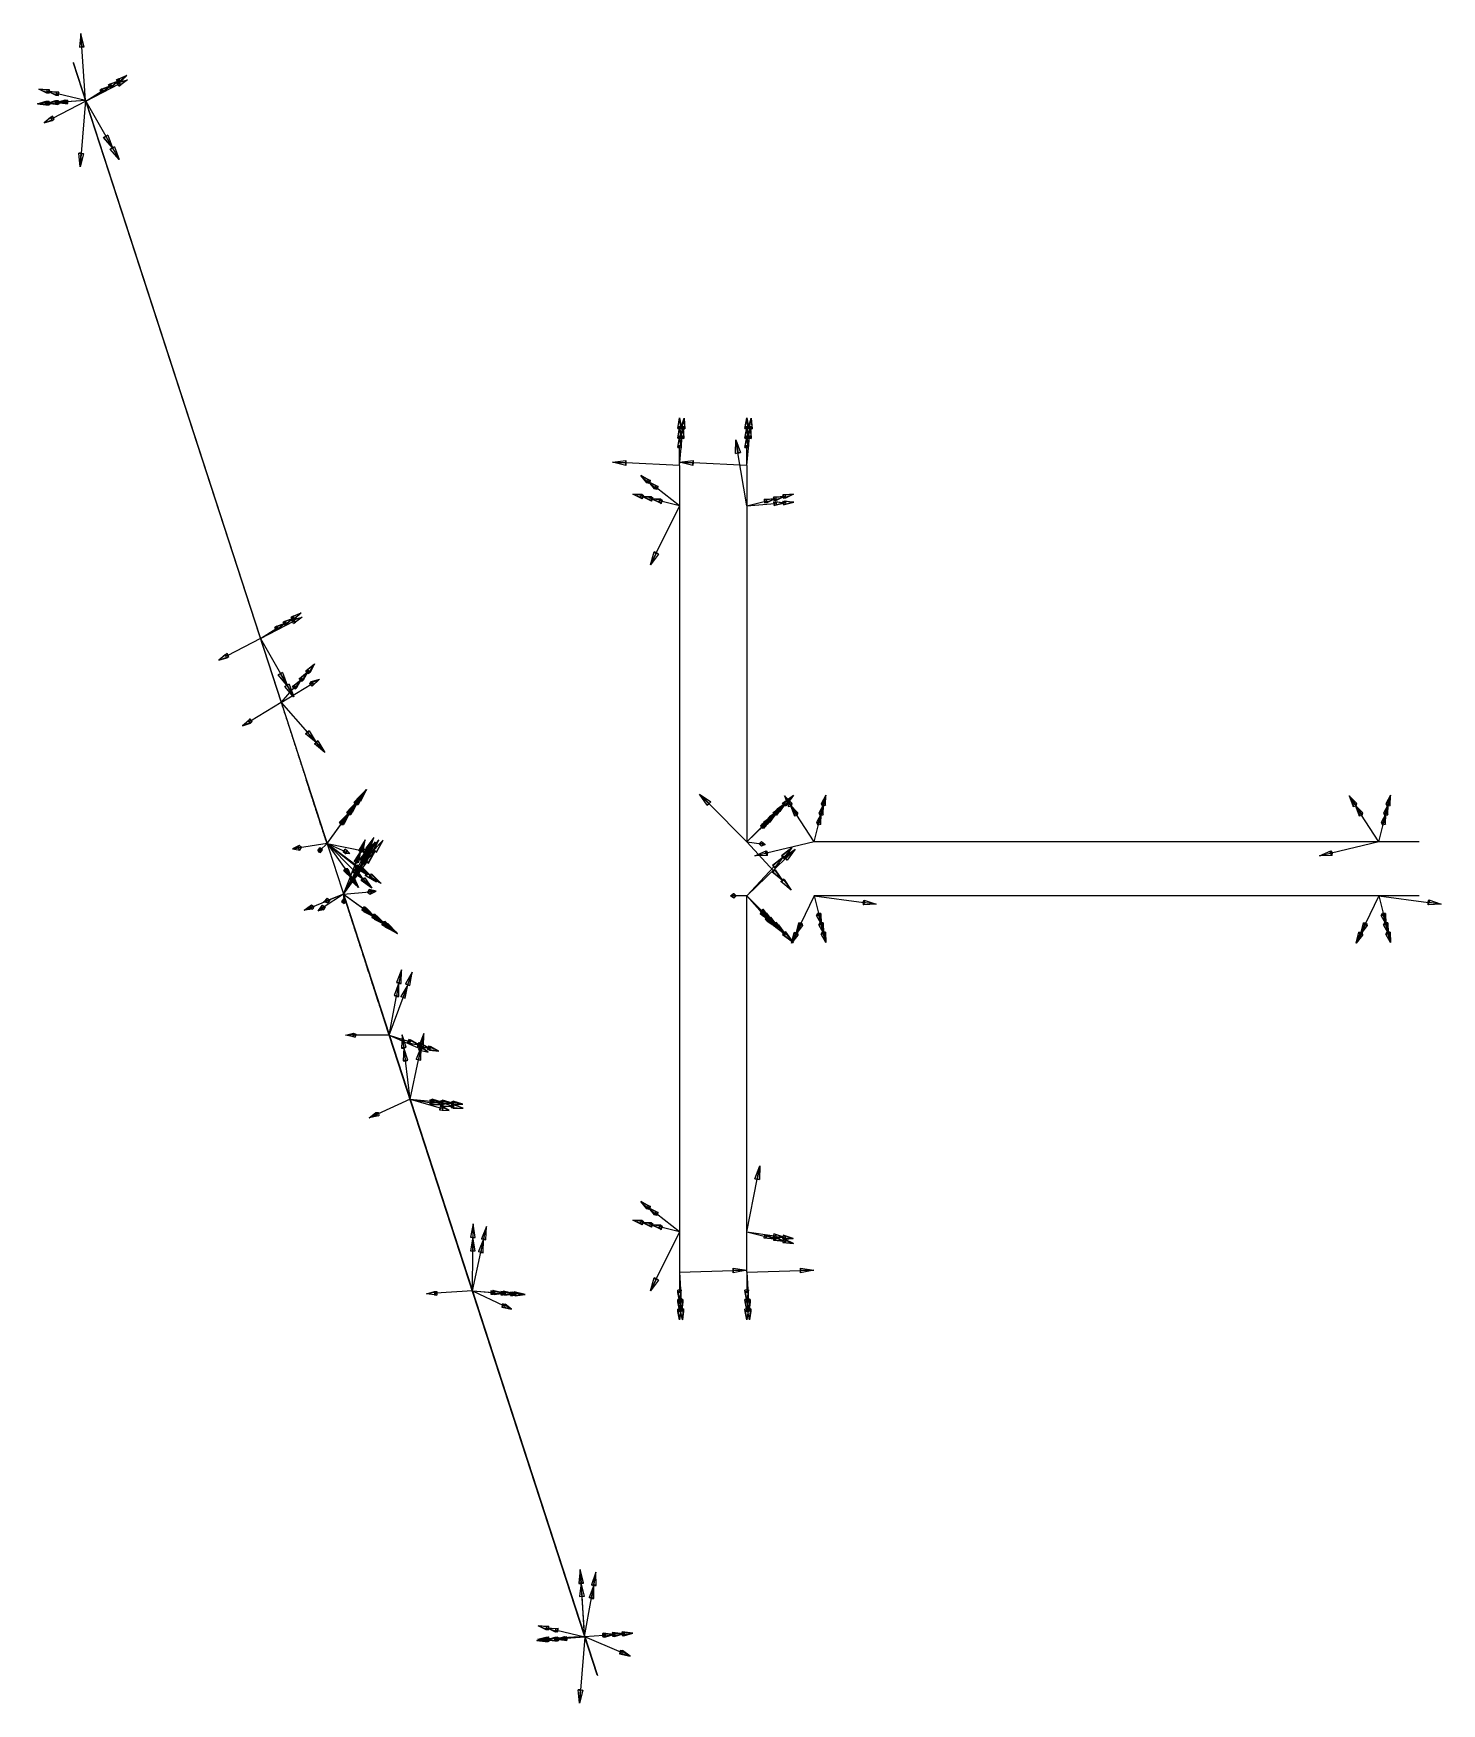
# Model space of a CAD drawing. Header units: millimetres. Extents: x -7756 to 13, y -124 to 124.
# Drawn here: x -7756.1 to -7546.7, y -124.2 to 124.3 of the extents above; entities that cross this region are included whole.
import ezdxf

# ---------------------------------------------------------------- set-up
doc = ezdxf.new("R2010")
doc.units = ezdxf.units.MM
for name, color, linetype in [('AutoDetect_10_24', 1, 'Continuous'), ('AutoDetect_10_29', 1, 'Continuous'), ('AutoDetect_13_25', 1, 'Continuous'), ('AutoDetect_14_27', 1, 'Continuous'), ('AutoDetect_25_19', 1, 'Continuous'), ('AutoDetect_26_21', 1, 'Continuous'), ('AutoDetect_5_28', 1, 'Continuous'), ('AutoDetect_6_32', 1, 'Continuous'), ('AutoDetect_7_20', 1, 'Continuous'), ('AutoDetect_7_30', 1, 'Continuous'), ('AutoDetect_7_33', 1, 'Continuous'), ('AutoDetect_8_22', 1, 'Continuous'), ('AutoDetect_8_23', 1, 'Continuous'), ('AutoDetect_8_31', 1, 'Continuous'), ('AutoDetect_9_26', 1, 'Continuous'), ('Lasche_ID_GUID_543B4219_A747_4437_B736_A52D641828E2', 1, 'Continuous')]:
    doc.layers.add(name, color=color, linetype=linetype)

# ---------------------------------------------------------------- blocks, each defined once
blk = doc.blocks.new('Kontrollpunkt')
at = {"color": 0}
for q in [(0, 6), (8, 0), (0, 0, 4)]:
    blk.add_line((0, 0), q, dxfattribs=at)
for points in [[(0.25, 8, -0.25), (-0.25, 8, -0.25), (-0.25, 8, 0.25), (0, 10, 0), (-0.25, 8, -0.25), (0.25, 8, 0.25), (0, 10, 0), (0.25, 8, -0.25), (0.25, 8, 0.25), (-0.25, 8, 0.25)], [(0.25, 6, -0.25), (-0.25, 6, -0.25), (-0.25, 6, 0.25), (0, 8, 0), (-0.25, 6, -0.25), (0.25, 6, 0.25), (0, 8, 0), (0.25, 6, -0.25), (0.25, 6, 0.25), (-0.25, 6, 0.25)], [(0.25, 0.25, 4), (-0.25, 0.25, 4), (-0.25, -0.25, 4), (0, 0, 6), (-0.25, 0.25, 4), (0.25, -0.25, 4), (0, 0, 6), (0.25, 0.25, 4), (0.25, -0.25, 4), (-0.25, -0.25, 4)], [(0.25, 0.25, 6), (-0.25, 0.25, 6), (-0.25, -0.25, 6), (0, 0, 8), (-0.25, 0.25, 6), (0.25, -0.25, 6), (0, 0, 8), (0.25, 0.25, 6), (0.25, -0.25, 6), (-0.25, -0.25, 6)], [(0.25, 0.25, 8), (-0.25, 0.25, 8), (-0.25, -0.25, 8), (0, 0, 10), (-0.25, 0.25, 8), (0.25, -0.25, 8), (0, 0, 10), (0.25, 0.25, 8), (0.25, -0.25, 8), (-0.25, -0.25, 8)], [(8, 0.25, -0.25), (8, 0.25, 0.25), (8, -0.25, 0.25), (10, 0, 0), (8, 0.25, 0.25), (8, -0.25, -0.25), (10, 0, 0), (8, 0.25, -0.25), (8, -0.25, -0.25), (8, -0.25, 0.25)]]:
    blk.add_polyline3d(points, dxfattribs=at)

msp = doc.modelspace()

# ---------------------------------------------------------------- linework, layer by layer
at = {"layer": 'AutoDetect_10_24', "color": 1}
msp.add_line((-7650, -60, -450), (-7650, -4, -450), dxfattribs=at)
at = {"layer": 'AutoDetect_10_29', "color": 1}
msp.add_line((-7650, 60, -450), (-7650, 4, -450), dxfattribs=at)
at = {"layer": 'AutoDetect_13_25', "color": 1}
msp.add_line((-7550, -4, -450), (-7640, -4, -450), dxfattribs=at)
at = {"layer": 'AutoDetect_14_27', "color": 1}
msp.add_line((-7550, 4, -450), (-7640, 4, -450), dxfattribs=at)
at = {"layer": 'AutoDetect_25_19', "color": 1}
msp.add_line((-7650, 4, -640), (-7650, 4, -460), dxfattribs=at)
at = {"layer": 'AutoDetect_26_21', "color": 1}
msp.add_line((-7650, -4, -640), (-7650, -4, -460), dxfattribs=at)
at = {"layer": 'AutoDetect_5_28', "color": 1}
msp.add_line((-7750.2, 120, -445), (-7672.22, -120, -445), dxfattribs=at)
at = {"layer": 'AutoDetect_6_32', "color": 1}
msp.add_line((-7750.2, 120, -225), (-7672.22, -120, -225), dxfattribs=at)
at = {"layer": 'AutoDetect_7_20', "color": 1}
msp.add_line((-7712.43, 3.75, -253), (-7712.43, 3.75, -417), dxfattribs=at)
for points, weights in [([(-7712.43, 3.75, -417), (-7712.43, 3.75, -428.36), (-7715.52, 13.26, -434.58)], [1, 0.816941738242, 0.862706303681]), ([(-7715.52, 13.26, -235.42), (-7712.43, 3.75, -241.64), (-7712.43, 3.75, -253)], [0.862706303681, 0.816941738242, 1])]:
    msp.add_rational_spline(points, weights, degree=2, dxfattribs=at)
at = {"layer": 'AutoDetect_7_30', "color": 1}
msp.add_line((-7750.17, 119.9, -232), (-7719.25, 24.75, -232), dxfattribs=at)
msp.add_rational_spline([(-7719.25, 24.75, -232), (-7717.22, 18.49, -232), (-7715.52, 13.26, -235.42)], [1, 0.890165042945, 0.862706303681], degree=2, dxfattribs=at)
at = {"layer": 'AutoDetect_7_33', "color": 1}
msp.add_line((-7750.17, 119.9, -438), (-7719.25, 24.75, -438), dxfattribs=at)
msp.add_rational_spline([(-7719.25, 24.75, -438), (-7717.22, 18.49, -438), (-7715.52, 13.26, -434.58)], [1, 0.890165042945, 0.862706303681], degree=2, dxfattribs=at)
at = {"layer": 'AutoDetect_8_22', "color": 1}
msp.add_line((-7709.99, -3.75, -417), (-7709.99, -3.75, -253), dxfattribs=at)
for points, weights in [([(-7709.99, -3.75, -253), (-7709.99, -3.75, -247.04), (-7708.97, -6.88, -241.96)], [1, 0.894741499489, 0.86513754622]), ([(-7708.93, -7.03, -428.27), (-7709.99, -3.75, -423.11), (-7709.99, -3.75, -417)], [0.969224732871, 0.945288413992, 1])]:
    msp.add_rational_spline(points, weights, degree=2, dxfattribs=at)
at = {"layer": 'AutoDetect_8_23', "color": 1}
msp.add_line((-7672.25, -119.9, -232), (-7703.17, -24.75, -232), dxfattribs=at)
msp.add_rational_spline([(-7703.17, -24.75, -232), (-7706.97, -13.04, -232), (-7708.97, -6.88, -241.96)], [1, 0.812365281698, 0.86513754622], degree=2, dxfattribs=at)
at = {"layer": 'AutoDetect_8_31', "color": 1}
msp.add_line((-7672.25, -119.9, -438), (-7703.17, -24.75, -438), dxfattribs=at)
msp.add_rational_spline([(-7703.17, -24.75, -438), (-7705.99, -16.05, -438), (-7707.99, -9.9, -431.85), (-7708.52, -8.27, -430.22), (-7708.93, -7.03, -428.27)], [1, 0.923879532511, 1, 0.978591118519, 0.969224732871], degree=2, knots=[-2.577088, -2.577088, -2.577088, -1.79169, -1.79169, -1.570796, -1.570796, -1.570796], dxfattribs=at)
at = {"layer": 'AutoDetect_9_26', "color": 1}
msp.add_line((-7660, 60, -450), (-7660, -60, -450), dxfattribs=at)

# ---------------------------------------------------------------- block references
at = {"layer": 'AutoDetect_10_24', "color": 1, "extrusion": (0.578134, -0.575779, -0.578134), "rotation": 1.92073439659741}
msp.add_blockref('Kontrollpunkt', (-5401.15, -3499.26, -4160.26), dxfattribs=at)
at = {"layer": 'AutoDetect_10_24', "color": 1, "extrusion": (0.696364, -0.173648, -0.696364), "rotation": 355.9221696846927}
msp.add_blockref('Kontrollpunkt', (-1903.35, -5482.76, -5004.45), dxfattribs=at)
at = {"layer": 'AutoDetect_10_29', "color": 1, "extrusion": (0.696364, 0.173648, -0.696364), "rotation": 6.623583274287618}
msp.add_blockref('Kontrollpunkt', (1903.35, -5482.76, -5004.45), dxfattribs=at)
at = {"layer": 'AutoDetect_10_29', "color": 1, "extrusion": (0.578134, 0.575779, -0.578134), "rotation": 0.6430548244530155}
msp.add_blockref('Kontrollpunkt', (5401.15, -3499.26, -4160.27), dxfattribs=at)
at = {"layer": 'AutoDetect_13_25', "color": 1, "extrusion": (0.173648, -0.696364, -0.696364), "rotation": 29.63802131488754}
for p in [(-7413.96, -1607.51, -1010.52), (-7332.46, -1593.36, -995.94)]:
    msp.add_blockref('Kontrollpunkt', p, dxfattribs=at)
at = {"layer": 'AutoDetect_14_27', "color": 1, "extrusion": (0.173648, 0.696364, -0.696364), "rotation": 323.5614968333277}
for p in [(7413.96, -1607.51, -1010.52), (7332.46, -1593.36, -995.94)]:
    msp.add_blockref('Kontrollpunkt', p, dxfattribs=at)
at = {"layer": 'AutoDetect_25_19', "color": 1, "extrusion": (0.696364, 0.696364, -0.173648), "rotation": 102.7514069217628}
for p in [(5412.19, -1391.85, -5244.52), (5412.19, -1563.2, -5214.31)]:
    msp.add_blockref('Kontrollpunkt', p, dxfattribs=at)
at = {"layer": 'AutoDetect_26_21', "color": 1, "extrusion": (0.696364, -0.696364, -0.173648), "rotation": 260.1489238834161}
for p in [(-5412.2, -1391.85, -5244.52), (-5412.2, -1563.2, -5214.31)]:
    msp.add_blockref('Kontrollpunkt', p, dxfattribs=at)
at = {"layer": 'AutoDetect_5_28', "color": 1, "extrusion": (-0.715942, -0.050039, -0.696364)}
for p, rotation in [((-654.25, 5057.62, 5851.53), 12.45537649770337), ((-421.04, 5017.12, 5809.8), 12.45537649770334)]:
    msp.add_blockref('Kontrollpunkt', p, dxfattribs=dict(at, rotation=rotation))
at = {"layer": 'AutoDetect_6_32', "color": 1, "extrusion": (-0.715942, -0.050039, 0.696364), "rotation": 180}
for p in [(-654.25, -5538.47, 5384.96), (-421.04, -5497.98, 5343.23)]:
    msp.add_blockref('Kontrollpunkt', p, dxfattribs=at)
at = {"layer": 'AutoDetect_7_20', "color": 1, "extrusion": (0.541059, 0.744704, 0.390731), "rotation": 68.3661298360829}
msp.add_blockref('Kontrollpunkt', (6241.69, 1386.25, -4333.02), dxfattribs=at)
at = {"layer": 'AutoDetect_7_20', "color": 1, "extrusion": (0.578855, 0.796727, 0.173648), "rotation": 88.09671232423055}
for p in [(6241.69, 385.85, -4532.06), (6241.69, 498.11, -4512.27)]:
    msp.add_blockref('Kontrollpunkt', p, dxfattribs=at)
at = {"layer": 'AutoDetect_7_20', "color": 1, "extrusion": (0.541059, 0.744704, -0.390731), "rotation": 130.4970155043017}
msp.add_blockref('Kontrollpunkt', (6241.69, -2002.98, -4071.23), dxfattribs=at)
at = {"layer": 'AutoDetect_7_20', "color": 1, "extrusion": (0.585548, 0.805939, -0.087156), "rotation": 111.1550490394758}
msp.add_blockref('Kontrollpunkt', (6241.69, -646.87, -4490.92), dxfattribs=at)
at = {"layer": 'AutoDetect_7_30', "color": 1, "extrusion": (0.608621, 0.380338, -0.696364), "rotation": 93.2814025942831}
for p in [(4203.05, -4700.03, -4510.8), (4121.5, -4714.19, -4525.39)]:
    msp.add_blockref('Kontrollpunkt', p, dxfattribs=at)
at = {"layer": 'AutoDetect_7_30', "color": 1, "extrusion": (0.498295, 0.572746, -0.650895), "rotation": 101.7943304489575}
msp.add_blockref('Kontrollpunkt', (5839.95, -3461.86, -3681.28), dxfattribs=at)
at = {"layer": 'AutoDetect_7_33', "color": 1, "extrusion": (0.608621, 0.380338, 0.696364), "rotation": 86.7185974057169}
for p in [(4203.05, 4219.18, -4977.36), (4121.5, 4233.34, -4991.96)]:
    msp.add_blockref('Kontrollpunkt', p, dxfattribs=at)
at = {"layer": 'AutoDetect_7_33', "color": 1, "extrusion": (0.498295, 0.572746, 0.650895), "rotation": 78.20566955104253}
msp.add_blockref('Kontrollpunkt', (5839.95, 2953.21, -4117.38), dxfattribs=at)
at = {"layer": 'AutoDetect_8_22', "color": 1, "extrusion": (0.744704, -0.541059, 0.390731), "rotation": 288.7315197848047}
msp.add_blockref('Kontrollpunkt', (-4534.85, 2052.48, -5902.57), dxfattribs=at)
at = {"layer": 'AutoDetect_8_22', "color": 1, "extrusion": (0.744704, -0.541059, -0.390731), "rotation": 237.4778269243761}
msp.add_blockref('Kontrollpunkt', (-4534.85, -2669.22, -5640.78), dxfattribs=at)
at = {"layer": 'AutoDetect_8_22', "color": 1, "extrusion": (0.796727, -0.578855, -0.173648)}
for p, rotation in [((-4534.85, -1454.02, -6075.12), 244.9809112366406), ((-4534.85, -1341.76, -6094.91), 254.1789824391881)]:
    msp.add_blockref('Kontrollpunkt', p, dxfattribs=dict(at, rotation=rotation))
at = {"layer": 'AutoDetect_8_22', "color": 1, "extrusion": (0.805939, -0.585548, 0.087156), "rotation": 264.0817600346259}
msp.add_blockref('Kontrollpunkt', (-4534.85, 128.03, -6247.93), dxfattribs=at)
at = {"layer": 'AutoDetect_8_23', "color": 1, "extrusion": (0.739444, -0.238534, -0.629542), "rotation": 258.4039136922672}
msp.add_blockref('Kontrollpunkt', (-2388.48, -4790.75, -5544.11), dxfattribs=at)
at = {"layer": 'AutoDetect_8_23', "color": 1, "extrusion": (0.785754, -0.074769, -0.614004), "rotation": 250.4252694639358}
msp.add_blockref('Kontrollpunkt', (-763.52, -4887.74, -5905.35), dxfattribs=at)
at = {"layer": 'AutoDetect_8_23', "color": 1, "extrusion": (0.731721, -0.052952, -0.679545), "rotation": 264.7780565635827}
msp.add_blockref('Kontrollpunkt', (-617.74, -5379.74, -5466.54), dxfattribs=at)
at = {"layer": 'AutoDetect_8_23', "color": 1, "extrusion": (0.715942, 0.05004, -0.696364), "rotation": 270.3818099930392}
msp.add_blockref('Kontrollpunkt', (421.15, -5503.02, -5338.37), dxfattribs=at)
at = {"layer": 'AutoDetect_8_31', "color": 1, "extrusion": (0.739435, -0.238818, 0.629446), "rotation": 266.5688264460427}
msp.add_blockref('Kontrollpunkt', (-2391.06, 4268.91, -5965.78), dxfattribs=at)
at = {"layer": 'AutoDetect_8_31', "color": 1, "extrusion": (0.788144, -0.131316, 0.60132), "rotation": 265.878054094707}
msp.add_blockref('Kontrollpunkt', (-1299.3, 4213.89, -6327.65), dxfattribs=at)
at = {"layer": 'AutoDetect_8_31', "color": 1, "extrusion": (0.786954, -0.054997, 0.614555), "rotation": 256.5884597585846}
msp.add_blockref('Kontrollpunkt', (-598.81, 4366.71, -6318.04), dxfattribs=at)
at = {"layer": 'AutoDetect_8_31', "color": 1, "extrusion": (0.715942, 0.05004, 0.696364), "rotation": 250.2677503116105}
msp.add_blockref('Kontrollpunkt', (421.15, 5022.17, -5804.94), dxfattribs=at)
at = {"layer": 'AutoDetect_9_26', "color": 1, "extrusion": (-0.696364, 0.173648, -0.696364), "rotation": 17.30978033064723}
for p in [(1800.98, 4861.8, 5656.89), (1905.77, 4843.6, 5638.14)]:
    msp.add_blockref('Kontrollpunkt', p, dxfattribs=at)
at = {"layer": 'Lasche_ID_GUID_543B4219_A747_4437_B736_A52D641828E2', "color": 2, "extrusion": (0, 0.707107, -0.707107), "rotation": 3.861907651194025}
for p in [(7660, -275.77, 360.62), (7650, -275.77, 360.62)]:
    msp.add_blockref('Kontrollpunkt', p, dxfattribs=at)
at = {"layer": 'Lasche_ID_GUID_543B4219_A747_4437_B736_A52D641828E2', "color": 2, "extrusion": (0, -0.707107, -0.707107), "rotation": 357.559684822024}
for p in [(-7660, -275.77, 360.63), (-7650, -275.77, 360.63)]:
    msp.add_blockref('Kontrollpunkt', p, dxfattribs=at)

doc.saveas('drawing.dxf')
